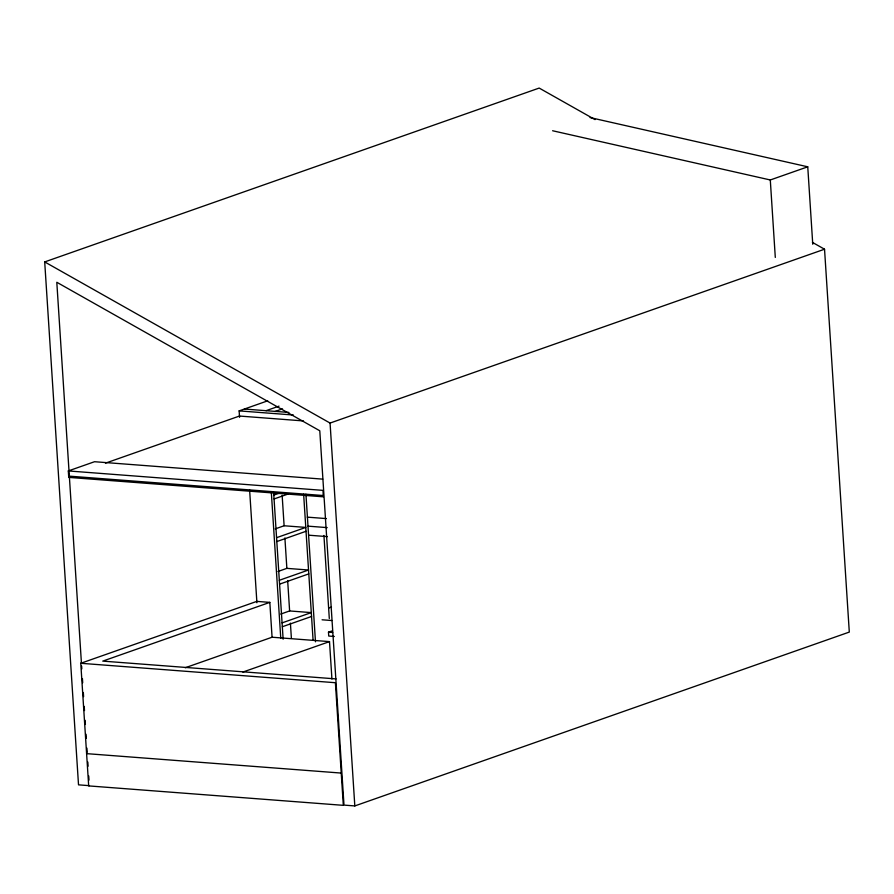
<?xml version="1.0" encoding="UTF-8"?>
<svg xmlns="http://www.w3.org/2000/svg" width="894" height="894" viewBox="0 0 894 894"><rect width="100%" height="100%" fill="white"/><g stroke="black" fill="none" stroke-linecap="round" stroke-linejoin="round"><path stroke-width="1.34" d="M89.355 785.67L78.516 784.843L44.7 261.92L539.183 88.07L595.035 119.606M552.604 130.748L770.293 179.973L807.751 166.809L812.758 244.252M68.313 470.937L322.957 490.37L323.371 496.818L68.737 477.385L68.313 470.937L94.54 461.717L322.734 479.128M239.558 417.33L239.134 410.882L267.719 400.825M105.447 463.159L239.469 416.045L303.479 420.929M266.054 410.692L279.017 406.133M274.905 411.542L282.526 408.86M44.7 261.92L330.065 423.063L824.536 249.214L849.3 632.08L354.817 805.93L343.989 805.103L319.784 430.774L56.803 282.269L81.443 663.303M273.81 495.086L280.157 492.862M274.056 498.964L288.036 494.047M275.218 528.89L284.113 525.761L305.782 527.415L276.57 537.685M276.816 541.563L306.039 531.282M277.978 571.478L286.862 568.361L308.542 570.014L279.319 580.284M279.565 584.151L308.788 573.881M80.762 663.281L335.395 682.714L343.318 805.338L88.685 785.904L80.762 663.281L256.824 601.383L269.82 602.377L272.078 637.221L185.248 667.751M269.82 602.377L102.754 661.113L336.055 678.915M280.727 614.077L289.622 610.948L311.291 612.602L282.068 622.883M328.847 607.976L331.473 607.06M282.325 626.75L311.548 616.48M334.3 636.472L328.735 636.047L328.489 632.181L332.434 630.795M242.844 672.076L329.506 641.613L331.931 679.071M244.386 409.039L288.907 412.436M239.134 410.882L293.4 415.017M68.648 476.1L323.293 495.533M307.245 517.134L326.377 518.598M308.005 526.153L327.215 527.616M308.586 535.182L327.372 536.623M322.075 619.788L331.719 620.525M328.489 632.181L332.657 632.494M272.078 637.221L329.506 641.613M86.595 753.642L341.24 773.075M590.062 117.572L807.751 166.809M812.4 242.363L824.536 249.214M770.293 179.973L775.299 257.427M330.065 423.063L354.817 805.93M323.93 535.461L329.305 618.536M305.938 494.248L315.481 641.803M303.636 494.226L313.068 639.992M282.146 495.332L284.113 525.761M284.895 537.931L286.862 568.361M287.656 580.53L289.622 610.948M290.405 623.118L291.388 638.338M273.631 492.326L283.13 639.199M271.329 492.337L280.761 638.16M249.605 489.867L256.913 602.757M81.622 666.075L81.801 668.857M82.427 678.591L82.695 682.77M83.332 692.504L83.6 696.672M84.226 706.405L84.494 710.585M85.12 720.318L85.399 724.486M86.025 734.22L86.293 738.388M86.919 748.122L87.199 752.301M87.824 762.034L88.093 766.203M88.718 775.936L88.998 780.116"/></g></svg>
